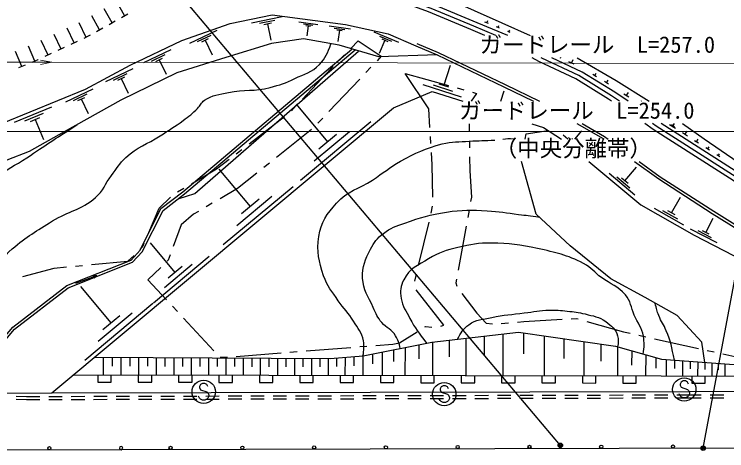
# Model space of a CAD drawing. Units: millimetres, scale not verified. Extents: x 40000 to 680000, y 20000 to 380000.
# Drawn here: x 161974 to 241384, y 298110 to 346820 of the extents above; entities that cross this region are included whole.
import ezdxf
from ezdxf.enums import TextEntityAlignment as Align

# ---------------------------------------------------------------- set-up
doc = ezdxf.new("R2010")
doc.units = ezdxf.units.MM
doc.header["$LTSCALE"] = 1000
doc.header["$PDMODE"] = 32
doc.header["$PDSIZE"] = 500
for name, color, linetype, lineweight in [('M-BGD', 7, 'Continuous', 25), ('M-BMK-ROW', 30, 'Continuous', 25), ('M-STR-HTXT', 7, 'Continuous', 13), ('M-STR-STRC', 7, 'Continuous', 25)]:
    doc.layers.add(name, color=color, linetype=linetype, lineweight=lineweight)
doc.styles.add('ＭＳ ゴシック', font='')
doc.styles.get('ＭＳ ゴシック').set_extended_font_data('MS Gothic')

msp = doc.modelspace()

# ---------------------------------------------------------------- linework, layer by layer
at = {"layer": 'M-BGD'}
for p, q in [((174288, 346622), (173411, 348194)), ((172890, 345843), (172014, 347415)), ((171493, 345063), (170616, 346635)), ((174637, 346817), (173938, 346427)), ((188407, 345863), (191822, 346564)), ((169978, 344241), (169217, 345872)), ((173240, 346037), (172541, 345648)), ((189308, 345810), (191015, 346161)), ((189781, 345670), (190635, 345846)), ((190208, 345758), (190582, 343937)), ((193705, 345955), (195812, 345681)), ((194213, 345746), (195267, 345609)), ((194458, 345571), (194985, 345503)), ((194722, 345537), (194575, 344413)), ((197068, 345517), (199435, 345209)), ((214834, 345778), (214427, 345946)), ((214630, 345862), (214742, 346133)), ((215898, 345342), (215992, 345570)), ((168641, 343617), (167880, 345248)), ((171842, 345258), (171144, 344868)), ((181553, 343601), (184586, 345055)), ((197639, 345282), (198822, 345128)), ((197914, 345086), (198506, 345009)), ((198210, 345047), (198046, 343785)), ((202060, 344860), (204789, 343692)), ((216069, 345271), (215727, 345412)), ((217257, 344783), (216968, 344902)), ((217113, 344843), (217192, 345036)), ((165741, 342263), (164980, 343894)), ((167191, 342940), (166430, 344571)), ((170228, 344358), (169728, 344124)), ((170445, 344479), (170228, 344358)), ((182408, 343762), (183924, 344489)), ((182884, 343742), (183642, 344105)), ((183263, 343924), (184039, 342306)), ((203269, 343912), (202646, 342457)), ((202664, 344386), (204029, 343802)), ((202927, 344058), (203610, 343766)), ((164250, 341584), (163562, 343247)), ((167554, 343109), (166829, 342771)), ((169004, 343786), (168279, 343447)), ((162808, 340987), (162119, 342650)), ((166104, 342432), (165379, 342094)), ((176422, 341421), (179455, 342875)), ((177278, 341582), (178794, 342309)), ((164585, 341723), (163916, 341446)), ((164654, 341755), (164585, 341723)), ((177754, 341562), (178512, 341925)), ((178133, 341743), (178908, 340126)), ((222933, 341913), (222824, 341964)), ((224361, 341239), (223779, 341514)), ((224070, 341376), (224253, 341764)), ((163177, 341140), (162438, 340834)), ((172192, 339319), (175225, 340773)), ((209865, 338839), (210604, 341122)), ((173047, 339480), (174564, 340207)), ((226870, 339848), (226460, 340103)), ((226665, 339975), (226835, 340249)), ((173523, 339459), (174282, 339823)), ((173902, 339641), (174678, 338024)), ((228202, 339024), (227744, 339307)), ((227973, 339165), (228163, 339471)), ((167735, 337040), (170767, 338494)), ((211820, 337575), (207540, 338961)), ((210842, 338207), (208702, 338900)), ((210400, 338666), (209330, 339012)), ((168590, 337201), (170106, 337928)), ((169066, 337181), (169824, 337544)), ((208563, 338210), (211968, 337107)), ((216204, 337108), (216576, 338258)), ((230454, 337551), (229929, 337907)), ((230191, 337729), (230429, 338079)), ((169445, 337362), (170221, 335745)), ((196920, 332584), (193416, 336781)), ((231862, 337112), (231895, 337160)), ((161987, 334770), (166159, 336485)), ((163144, 334920), (165230, 335778)), ((163780, 334857), (164823, 335286)), ((164301, 335071), (165216, 332846)), ((201730, 334820), (193862, 328250)), ((235662, 334076), (235014, 334491)), ((235555, 334266), (235231, 334473)), ((235393, 334370), (235549, 334613)), ((199325, 333702), (195391, 330417)), ((224460, 332890), (225243, 333826)), ((237001, 333220), (236454, 333570)), ((236728, 333395), (236961, 333760)), ((197904, 333405), (195936, 331763)), ((223664, 332890), (223137, 333331)), ((223934, 332890), (223746, 333048)), ((224203, 332890), (224106, 332972)), ((238024, 332566), (238217, 332868)), ((238250, 332421), (237797, 332711)), ((239254, 331779), (239420, 332038)), ((239448, 331655), (239060, 331903)), ((240435, 331024), (240579, 331249)), ((240604, 330916), (240266, 331132)), ((230027, 328220), (231309, 329753)), ((188293, 325363), (184827, 329515)), ((231143, 326635), (228269, 329039)), ((230585, 327427), (229148, 328629)), ((230386, 327919), (229667, 328520)), ((193052, 327574), (185267, 321075)), ((190672, 326469), (186780, 323219)), ((235223, 324654), (236218, 326403)), ((189266, 326175), (187320, 324550)), ((236615, 323284), (233335, 325148)), ((235919, 323969), (234279, 324901)), ((235633, 324420), (234813, 324887)), ((239041, 322465), (239866, 324058)), ((240328, 321294), (237342, 322841)), ((239685, 321880), (238192, 322653)), ((239414, 322272), (238668, 322659)), ((179917, 318011), (177156, 321319)), ((183708, 319773), (177507, 314596)), ((181812, 318892), (178712, 316304)), ((180692, 318659), (179142, 317364)), ((168834, 316798), (171176, 317672)), ((170759, 317716), (171176, 317672)), ((170890, 317365), (170759, 317716)), ((171176, 317672), (170890, 317365)), ((172793, 312380), (169410, 316432)), ((177438, 314539), (169840, 308195)), ((175115, 313459), (171316, 310288)), ((173743, 313173), (171843, 311587)), ((212293, 310661), (212286, 306496)), ((214362, 310901), (214359, 308819)), ((216431, 311142), (216423, 306489)), ((218740, 311261), (218736, 308935)), ((221043, 310931), (221035, 306481)), ((223245, 310614), (223241, 308390)), ((207059, 309932), (207056, 308372)), ((208589, 310231), (208583, 306502)), ((210441, 310446), (210438, 308582)), ((225447, 310298), (225441, 306474)), ((227340, 310026), (227337, 308114)), ((229225, 309719), (229220, 306467)), ((202975, 309116), (202971, 306511)), ((204252, 309371), (204250, 308069)), ((205529, 309626), (205524, 306507)), ((230788, 309271), (230785, 307645)), ((171886, 308542), (171883, 306563)), ((172876, 308536), (172874, 307547)), ((173865, 308530), (173862, 306560)), ((174850, 308525), (174848, 307539)), ((175835, 308519), (175832, 306557)), ((176816, 308513), (176815, 307532)), ((177797, 308507), (177794, 306553)), ((178774, 308502), (178772, 307525)), ((179751, 308496), (179748, 306550)), ((180724, 308490), (180722, 307517)), ((181697, 308484), (181693, 306547)), ((182665, 308479), (182664, 307510)), ((183634, 308473), (183631, 306544)), ((184599, 308467), (184597, 307503)), ((185564, 308462), (185560, 306540)), ((186524, 308456), (186523, 307495)), ((187485, 308450), (187482, 306537)), ((188441, 308445), (188440, 307488)), ((189398, 308439), (189395, 306534)), ((190351, 308434), (190349, 307481)), ((191303, 308428), (191300, 306531)), ((192252, 308423), (192250, 307474)), ((193200, 308417), (193197, 306528)), ((194145, 308411), (194143, 307467)), ((195090, 308406), (195086, 306525)), ((196030, 308400), (196029, 307460)), ((196971, 308395), (196968, 306521)), ((197905, 308451), (197904, 307515)), ((198839, 308527), (198836, 306518)), ((199840, 308609), (199839, 307604)), ((200841, 308691), (200838, 306515)), ((201908, 308903), (201906, 307815)), ((232351, 308822), (232347, 306462)), ((233485, 308497), (233483, 307317)), ((234639, 308280), (234635, 306458)), ((235547, 308214), (235545, 307303)), ((236455, 308148), (236452, 306455)), ((237299, 308087), (237298, 307241)), ((238144, 308026), (238141, 306452)), ((238928, 307969), (238927, 307182)), ((239713, 307912), (239710, 306450)), ((240442, 307859), (240441, 307128)), ((241171, 307807), (241169, 306447)), ((171293, 306564), (171292, 305764)), ((172792, 305762), (172793, 306562)), ((175793, 306557), (175792, 305757)), ((177292, 305754), (177293, 306554)), ((180293, 306549), (180292, 305749)), ((181792, 305747), (181793, 306547)), ((184793, 306542), (184792, 305742)), ((186292, 305739), (186293, 306539)), ((189293, 306534), (189292, 305734)), ((190792, 305732), (190793, 306532)), ((193793, 306527), (193792, 305727)), ((171292, 305764), (172792, 305762)), ((175792, 305757), (177292, 305754)), ((180292, 305749), (181792, 305747)), ((184792, 305742), (186292, 305739)), ((189292, 305734), (190792, 305732)), ((195292, 305724), (195293, 306524)), ((198293, 306519), (198292, 305719)), ((199792, 305717), (199793, 306517)), ((202793, 306512), (202792, 305712)), ((204292, 305709), (204293, 306509)), ((207293, 306504), (207292, 305704)), ((208792, 305702), (208793, 306502)), ((211793, 306497), (211792, 305697)), ((213292, 305694), (213293, 306494)), ((216293, 306489), (216292, 305689)), ((217792, 305687), (217793, 306487)), ((220793, 306482), (220792, 305682)), ((222292, 305679), (222293, 306479)), ((225293, 306474), (225292, 305674)), ((226792, 305671), (226793, 306471)), ((229793, 306466), (229792, 305666)), ((231292, 305664), (231293, 306464)), ((237478, 306454), (237476, 305654)), ((238976, 305651), (238978, 306451)), ((193792, 305727), (195292, 305724)), ((198292, 305719), (199792, 305717)), ((202792, 305712), (204292, 305709)), ((207292, 305704), (208792, 305702)), ((211792, 305697), (213292, 305694)), ((216292, 305689), (217792, 305687)), ((220792, 305682), (222292, 305679)), ((225292, 305674), (226792, 305671)), ((229792, 305666), (231292, 305664)), ((237476, 305654), (238976, 305651)), ((163338, 304130), (162178, 304169)), ((169826, 304147), (168326, 304143)), ((172326, 304153), (170826, 304149)), ((174826, 304159), (173326, 304156)), ((177326, 304166), (175826, 304162)), ((179826, 304172), (178326, 304168)), ((182326, 304178), (180826, 304174)), ((184826, 304184), (183326, 304181)), ((187326, 304191), (185826, 304187)), ((189826, 304197), (188326, 304193)), ((192326, 304203), (190826, 304200)), ((194826, 304210), (193326, 304206)), ((197326, 304216), (195826, 304212)), ((199826, 304222), (198326, 304218)), ((202326, 304228), (200826, 304225)), ((204826, 304235), (203326, 304231)), ((207326, 304241), (205826, 304237)), ((209826, 304247), (208326, 304244)), ((212326, 304254), (210826, 304250)), ((214826, 304260), (213326, 304256)), ((217326, 304266), (215826, 304262)), ((219826, 304272), (218326, 304269)), ((222326, 304279), (220826, 304275)), ((224826, 304285), (223326, 304281)), ((227326, 304291), (225826, 304287)), ((229826, 304298), (228326, 304294)), ((232326, 304304), (230826, 304300)), ((234826, 304310), (233326, 304306)), ((237315, 304316), (235826, 304313)), ((238542, 304316), (237315, 304316)), ((241042, 304314), (239542, 304315)), ((162174, 303869), (163333, 303830)), ((163333, 303830), (164824, 303834)), ((164826, 304134), (163338, 304130)), ((165824, 303837), (167324, 303840)), ((167326, 304140), (165826, 304137)), ((168324, 303843), (169824, 303847)), ((170824, 303849), (172324, 303853)), ((173324, 303856), (174824, 303859)), ((175824, 303862), (177324, 303866)), ((178324, 303868), (179824, 303872)), ((180824, 303874), (182324, 303878)), ((183324, 303881), (184824, 303884)), ((185824, 303887), (187324, 303891)), ((188324, 303893), (189824, 303897)), ((190824, 303900), (192324, 303903)), ((193324, 303906), (194824, 303910)), ((195824, 303912), (197324, 303916)), ((198324, 303918), (199824, 303922)), ((200824, 303925), (202324, 303928)), ((203324, 303931), (204824, 303935)), ((205824, 303937), (207324, 303941)), ((208324, 303944), (209824, 303947)), ((210824, 303950), (212324, 303954)), ((213324, 303956), (214824, 303960)), ((215824, 303962), (217324, 303966)), ((218324, 303969), (219824, 303972)), ((220824, 303975), (222324, 303979)), ((223324, 303981), (224824, 303985)), ((225824, 303987), (227324, 303991)), ((228324, 303994), (229824, 303998)), ((230824, 304000), (232324, 304004)), ((233324, 304006), (234824, 304010)), ((235824, 304013), (237315, 304016)), ((237315, 304016), (238542, 304016)), ((239542, 304015), (241042, 304014)), ((173887, 298228), (138891, 298110)), ((243396, 298405), (173887, 298228))]:
    msp.add_line(p, q, dxfattribs=at)
for points in [[(191931, 352589), (197760, 352347), (202854, 351100), (210135, 348650), (216300, 345869), (219467, 344463)], [(215665, 344462), (213187, 345480), (208450, 347466), (205323, 348608), (199926, 350020), (194481, 350931), (191772, 351091)], [(216986, 344463), (213575, 345863), (208839, 347849), (205711, 348992), (200314, 350403), (194869, 351314), (192160, 351474)], [(214423, 344462), (212864, 345102), (208128, 347088), (205001, 348230), (199604, 349641), (194159, 350553), (191450, 350713)], [(155114, 333808), (160663, 334658), (169909, 338460), (174896, 341132), (180635, 343884), (186040, 345785), (190724, 346747), (198896, 345682), (203637, 344620), (206740, 343292)], [(209112, 342276), (202610, 342053), (198178, 343355), (194211, 344073), (190645, 343542), (185550, 341981), (180113, 340268), (173866, 337221), (167522, 333695), (163636, 331496), (158606, 329559), (155647, 328700), (152088, 325444)], [(206740, 343292), (209112, 342276), (216553, 338710), (219847, 337109)], [(206858, 343568), (209236, 342550), (216683, 338980), (220533, 337109)], [(141193, 307397), (143684, 307452), (151532, 305756), (156104, 305170), (161799, 311887), (167834, 316536), (174996, 319395), (175993, 320488), (178323, 325128), (180777, 327005), (199608, 342935)], [(141199, 307097), (143655, 307151), (151481, 305460), (156228, 304852), (162007, 311669), (167984, 316273), (175171, 319142), (176242, 320316), (178560, 324931), (180965, 326771), (199952, 342834)], [(180246, 326222), (182114, 326799), (200360, 342714)], [(228557, 337111), (228204, 337351), (224569, 339602), (220451, 341545), (219686, 341963)], [(229436, 337112), (228526, 337729), (224892, 339980), (220774, 341924), (220700, 341964)], [(230388, 337112), (228914, 338112), (225280, 340363), (221888, 341964)], [(224699, 341965), (229056, 339410), (232724, 337112)], [(166146, 304591), (204237, 336391), (208563, 338210)], [(219678, 334609), (220964, 334192), (222969, 332890)], [(224660, 334610), (227601, 332937), (227665, 332890)], [(225266, 334610), (227764, 333189), (228176, 332890)], [(265196, 318700), (263528, 319040), (256895, 320864), (250986, 323502), (246475, 325736), (243045, 327664), (233200, 333960), (232239, 334612)], [(265196, 319144), (263850, 319418), (257218, 321242), (251308, 323880), (246798, 326114), (243368, 328042), (233522, 334339), (233118, 334613)], [(271015, 318420), (264239, 319801), (257606, 321626), (251696, 324263), (247186, 326497), (243756, 328425), (234080, 334613)], [(236448, 334614), (238864, 332899), (242668, 330313), (247234, 327519), (252325, 325027), (256376, 323258), (259855, 321930), (264207, 320838), (265773, 321562), (271121, 321215)], [(218927, 332890), (219033, 333457), (221498, 333845)], [(238928, 307969), (238620, 310235), (235852, 313220), (232277, 315213), (228460, 317313), (223926, 320961), (220149, 324521), (218516, 330390)], [(226029, 330390), (231811, 325554), (237743, 322183), (246537, 317627), (251392, 318066)], [(231109, 330390), (233799, 328438), (239777, 324583), (245631, 320941), (251392, 318066), (263721, 314330), (268514, 312969)], [(231620, 330390), (233969, 328686), (239937, 324836), (245778, 321204), (251526, 318334), (251479, 318353), (263805, 314618), (268618, 313251)], [(170886, 308548), (197197, 308394), (200848, 308691), (208516, 310223), (218170, 311343), (228971, 309792), (234108, 308318), (260385, 306415)], [(168516, 306569), (234071, 306459), (260385, 306415)], [(154666, 304626), (160064, 304527), (166146, 304591)], [(166146, 304591), (237185, 304735), (290784, 304903), (324972, 304829)]]:
    msp.add_lwpolyline(points, dxfattribs=at)
for centre in [(179396, 298442), (187395, 298463), (195395, 298483), (203395, 298503), (211395, 298523), (219395, 298544), (227395, 298564), (235395, 298584), (165886, 298401)]:
    msp.add_circle(centre, 175, dxfattribs=at)
for start, end in [(90.14538, 270.14538), (270.1934, 90.1934)]:
    msp.add_arc((173886, 298416), 188, start, end, dxfattribs=at)
for points, knots in [([(152015, 308051), (151875, 309404), (151820, 309843), (151876, 310991), (151926, 312024), (151726, 312706), (152215, 313617), (152928, 314949), (153824, 315378), (155089, 316203), (156614, 317197), (157877, 317041), (159326, 318142), (160403, 318961), (160714, 319744), (161739, 320628), (163362, 322028), (164428, 322625), (166253, 323749), (168065, 324864), (169420, 324976), (171030, 326366), (171923, 327137), (172082, 327877), (172796, 328815), (173409, 329620), (173681, 330140), (174417, 330834), (175700, 332043), (176752, 332289), (178229, 333251), (179242, 333910), (179826, 334257), (180804, 334967), (181464, 335448), (181833, 335729), (182407, 336310), (182733, 336640), (182788, 336959), (183173, 337219), (184084, 337835), (184776, 337855), (185852, 338083), (187637, 338462), (188724, 338184), (190491, 338642), (191593, 338929), (192204, 339148), (193230, 339642), (194342, 340177), (195143, 340293), (195977, 341202), (196678, 341965), (196898, 342473), (197271, 343519)], [0, 0, 0, 0, 1, 1, 1, 2, 2, 2, 3, 3, 3, 4, 4, 4, 5, 5, 5, 6, 6, 6, 7, 7, 7, 8, 8, 8, 9, 9, 9, 10, 10, 10, 11, 11, 11, 12, 12, 12, 13, 13, 13, 14, 14, 14, 15, 15, 15, 16, 16, 16, 17, 17, 17, 18, 18, 18, 18]), ([(114005, 321162), (114292, 321574), (114484, 321940), (114896, 322378), (115528, 323049), (115945, 323405), (116775, 323805), (117904, 324350), (118591, 324546), (119802, 324871), (123822, 325951), (126139, 326619), (130301, 326697), (132361, 326735), (133592, 326635), (135516, 325896), (136389, 325561), (136838, 325248), (137567, 324662), (138497, 323915), (138732, 323194), (139634, 322413), (141120, 321127), (142075, 320501), (143866, 319694), (145853, 318799), (147052, 318337), (149221, 318134), (150365, 318027), (151155, 317958), (152132, 318564), (152690, 318910), (152725, 319400), (153125, 319920), (154037, 321104), (154595, 321731), (155530, 322897), (157268, 325064), (158010, 326483), (159958, 328464), (161092, 329618), (162036, 329897), (163376, 330803), (165554, 332277), (166260, 332728), (168994, 334513)], [0, 0, 0, 0, 1, 1, 1, 2, 2, 2, 3, 3, 3, 4, 4, 4, 5, 5, 5, 6, 6, 6, 7, 7, 7, 8, 8, 8, 9, 9, 9, 10, 10, 10, 11, 11, 11, 12, 12, 12, 13, 13, 13, 14, 14, 14, 15, 15, 15, 15]), ([(200841, 308691), (200969, 309399), (200987, 309733), (200886, 310388), (200740, 311331), (200276, 311751), (199786, 312568), (199214, 313522), (198694, 313921), (198088, 314853), (197399, 315912), (196851, 316446), (196454, 317646), (195915, 319278), (195678, 320314), (195924, 322016), (196160, 323652), (196813, 324515), (197906, 325755), (199132, 327147), (200353, 327299), (201903, 328317), (203134, 329127), (203753, 329694), (205037, 330417), (206739, 331376), (207762, 331847), (209651, 332343), (210808, 332647), (211504, 332574), (212697, 332653), (213794, 332726), (214411, 332718), (215510, 332777), (215518, 332777), (215527, 332778), (215536, 332778)], [0, 0, 0, 0, 1, 1, 1, 2, 2, 2, 3, 3, 3, 4, 4, 4, 5, 5, 5, 6, 6, 6, 7, 7, 7, 8, 8, 8, 9, 9, 9, 10, 10, 10, 11, 11, 11, 12, 12, 12, 12]), ([(216434, 332890), (216801, 332947), (217151, 332987), (217613, 332917), (217673, 332908), (217730, 332899), (217783, 332890)], [0, 0, 0, 0, 1, 1, 1, 2, 2, 2, 2]), ([(204995, 309520), (204856, 310157), (204763, 310433), (204464, 310948), (204050, 311662), (203466, 311774), (202936, 312405), (202451, 312982), (202307, 313403), (201990, 314087), (201415, 315330), (200869, 316016), (200795, 317383), (200725, 318680), (201095, 319429), (201681, 320588), (202084, 321385), (202409, 321822), (203116, 322368), (203933, 323001), (204532, 323156), (205502, 323511), (207270, 324157), (208300, 324457), (210159, 324746), (211905, 325018), (212916, 324978), (214680, 324888), (216054, 324817), (216815, 324659), (218181, 324488), (219090, 324374), (219380, 324337), (220507, 324183)], [0, 0, 0, 0, 1, 1, 1, 2, 2, 2, 3, 3, 3, 4, 4, 4, 5, 5, 5, 6, 6, 6, 7, 7, 7, 8, 8, 8, 9, 9, 9, 10, 10, 10, 11, 11, 11, 11]), ([(232068, 308903), (232194, 309750), (232217, 310121), (232099, 310886), (231946, 311883), (231473, 312330), (231072, 313255), (230688, 314138), (230713, 314783), (230089, 315517), (229257, 316493), (228448, 316662), (227419, 317427), (226624, 318018), (226315, 318552), (225435, 319006), (223558, 319973), (222358, 320235), (220293, 320671), (218311, 321089), (217170, 321296), (215144, 321292), (213681, 321288), (212852, 321141), (211431, 320792), (210102, 320465), (209319, 320260), (208160, 319532), (206959, 318776), (206033, 318454), (205378, 317195), (204999, 316469), (204975, 315926), (205099, 315117), (205244, 314178), (205632, 313730), (206070, 312887), (206672, 311726), (207004, 311338), (207939, 310108)], [0, 0, 0, 0, 1, 1, 1, 2, 2, 2, 3, 3, 3, 4, 4, 4, 5, 5, 5, 6, 6, 6, 7, 7, 7, 8, 8, 8, 9, 9, 9, 10, 10, 10, 11, 11, 11, 12, 12, 12, 13, 13, 13, 13]), ([(235547, 308214), (235226, 309751), (235168, 310280), (234646, 311507), (234358, 312183), (234067, 312504), (233810, 313194), (233612, 313726), (233553, 313934), (233397, 314588)], [0, 0, 0, 0, 1, 1, 1, 2, 2, 2, 3, 3, 3, 3]), ([(211378, 310555), (211761, 311306), (212003, 311679), (212629, 312177), (213447, 312829), (214165, 312747), (215185, 312976), (216584, 313290), (217399, 313301), (218821, 313483), (219904, 313622), (220505, 313784), (221597, 313809), (222385, 313826), (222829, 313778), (223613, 313692), (224392, 313607), (224835, 313572), (225594, 313377), (226524, 313137), (227125, 313087), (227897, 312516), (228542, 312039), (229030, 311720), (229211, 310939), (229319, 310475), (229319, 310203), (229225, 309719)], [0, 0, 0, 0, 1, 1, 1, 2, 2, 2, 3, 3, 3, 4, 4, 4, 5, 5, 5, 6, 6, 6, 7, 7, 7, 8, 8, 8, 9, 9, 9, 9])]:
    msp.add_open_spline(points, degree=3, knots=knots, dxfattribs=at)
at = {"layer": 'M-BMK-ROW'}
for p, q in [((199473, 343000), (200312, 343866)), ((200312, 343866), (202882, 342130)), ((198221, 341707), (198777, 342281)), ((202882, 342130), (202405, 341627)), ((194098, 337348), (197295, 340751)), ((197295, 340751), (197525, 340988)), ((201718, 340900), (201169, 340319)), ((208190, 336249), (205547, 340219)), ((205547, 340219), (210361, 338869)), ((200481, 339592), (197046, 335959)), ((211324, 338599), (212094, 338383)), ((213496, 337990), (212900, 337107)), ((213057, 338113), (213496, 337990)), ((192866, 336036), (193413, 336619)), ((208309, 334187), (208190, 336249)), ((188138, 332345), (192099, 335397)), ((196359, 335232), (195809, 334651)), ((212664, 334607), (212679, 333712)), ((195086, 333964), (191185, 330837)), ((208412, 332390), (208366, 333188)), ((212696, 332712), (212709, 331912)), ((186713, 331247), (187346, 331735)), ((208549, 330030), (208470, 331391)), ((184523, 329560), (185920, 330636)), ((212726, 330912), (212753, 329339)), ((181737, 327914), (184523, 329560)), ((190404, 330211), (189780, 329711)), ((208610, 326394), (208549, 330030)), ((189000, 329086), (186869, 327378)), ((212753, 329339), (212929, 326420)), ((180187, 326999), (180876, 327405)), ((186869, 327378), (184912, 326230)), ((178140, 325198), (179396, 326397)), ((212929, 326420), (212839, 325926)), ((184049, 325724), (183359, 325319)), ((176856, 322198), (178140, 325198)), ((182497, 324813), (181963, 324500)), ((208446, 324610), (208589, 325397)), ((212659, 324942), (212515, 324155)), ((181963, 324500), (180586, 323333)), ((180586, 323333), (179696, 320916)), ((207035, 318779), (208225, 323635)), ((212336, 323171), (211438, 318252)), ((176029, 320617), (176335, 320979)), ((176335, 320979), (176463, 321278)), ((170589, 318893), (174625, 319276)), ((174625, 319276), (175343, 319893)), ((179128, 319371), (179018, 319263)), ((179351, 319977), (179128, 319371)), ((162928, 317574), (166427, 318498)), ((166427, 318498), (167802, 318629)), ((168797, 318723), (169594, 318799)), ((178302, 318564), (176878, 317173)), ((206608, 317039), (206796, 317808)), ((176878, 317173), (178926, 314968)), ((206608, 317031), (206608, 317039)), ((211259, 317269), (211184, 316862)), ((211184, 316862), (211285, 316489)), ((209839, 312134), (206772, 316083)), ((211845, 315671), (213528, 313472)), ((179607, 314236), (180151, 313650)), ((180832, 312917), (184235, 309254)), ((213528, 313472), (214564, 312346)), ((224035, 312849), (224611, 312883)), ((224611, 312883), (224825, 312821)), ((209505, 312014), (209839, 312134)), ((214564, 312346), (215260, 312271)), ((216255, 312301), (217052, 312379)), ((218047, 312475), (218753, 312544)), ((218753, 312544), (223037, 312791)), ((225787, 312547), (229877, 311379)), ((204908, 310150), (206897, 311399)), ((207744, 311931), (207805, 311970)), ((207805, 311970), (208531, 311916)), ((229877, 311379), (230606, 311218)), ((231582, 311001), (232363, 310828)), ((233339, 310611), (238221, 309529)), ((200479, 309729), (201277, 309793)), ((202274, 309872), (204159, 310022)), ((204159, 310022), (204908, 310150)), ((186723, 308636), (191707, 309032)), ((192704, 309112), (193501, 309175)), ((194498, 309254), (199483, 309650)), ((239197, 309312), (239978, 309139)), ((240954, 308923), (245298, 307959)), ((184926, 308543), (185606, 308548)), ((185606, 308548), (185726, 308557))]:
    msp.add_line(p, q, dxfattribs=at)
at = {"layer": 'M-STR-HTXT'}
for p, q in [((69514, 341529), (166154, 341459)), ((166154, 341459), (164904, 341710)), ((166154, 341459), (164903, 341210)), ((166154, 341459), (300355, 341224)), ((69352, 333703), (323514, 333775))]:
    msp.add_line(p, q, dxfattribs=at)
at = {"layer": 'M-STR-STRC'}
for p, q in [((222840, 298714), (177091, 353009)), ((238758, 298393), (247232, 343910)), ((236301, 305780), (236182, 305543)), ((236537, 305898), (236301, 305780)), ((236773, 305898), (236537, 305898)), ((237010, 305780), (236773, 305898)), ((237128, 305543), (237010, 305780)), ((182732, 305516), (182614, 305280)), ((182614, 305280), (182614, 305161)), ((182614, 305161), (182732, 304925)), ((182969, 305634), (182732, 305516)), ((183205, 305634), (182969, 305634)), ((183442, 305516), (183205, 305634)), ((183560, 305280), (183442, 305516)), ((209548, 305254), (209430, 305017)), ((209430, 305017), (209430, 304899)), ((209784, 305372), (209548, 305254)), ((210021, 305372), (209784, 305372)), ((210257, 305254), (210021, 305372)), ((210375, 305017), (210257, 305254)), ((236182, 305543), (236182, 305425)), ((236182, 305425), (236301, 305189)), ((236301, 305189), (237010, 304952)), ((237010, 304952), (237128, 304834)), ((182614, 303980), (182496, 304216)), ((182732, 304925), (183442, 304689)), ((183442, 304689), (183560, 304571)), ((183560, 304571), (183678, 304334)), ((183678, 304216), (183560, 303980)), ((183678, 304334), (183678, 304216)), ((209430, 304899), (209548, 304663)), ((209548, 304663), (210257, 304427)), ((210257, 304427), (210375, 304308)), ((210375, 304308), (210493, 304072)), ((236182, 304243), (236064, 304480)), ((236301, 304125), (236182, 304243)), ((237128, 304243), (237010, 304125)), ((237128, 304834), (237246, 304598)), ((237246, 304480), (237128, 304243)), ((237246, 304598), (237246, 304480)), ((182732, 303861), (182614, 303980)), ((182969, 303743), (182732, 303861)), ((183205, 303743), (182969, 303743)), ((183442, 303861), (183205, 303743)), ((183560, 303980), (183442, 303861)), ((209430, 303717), (209312, 303954)), ((209548, 303599), (209430, 303717)), ((209784, 303481), (209548, 303599)), ((210021, 303481), (209784, 303481)), ((210257, 303599), (210021, 303481)), ((210375, 303717), (210257, 303599)), ((210493, 303954), (210375, 303717)), ((210493, 304072), (210493, 303954)), ((236537, 304007), (236301, 304125)), ((236773, 304007), (236537, 304007)), ((237010, 304125), (236773, 304007))]:
    msp.add_line(p, q, dxfattribs=at)
for centre, radius in [((183087, 304689), 1300), ((236655, 304952), 1300), ((209902, 304427), 1300), ((222840, 298714), 150), ((222840, 298714), 120), ((222840, 298714), 90), ((222840, 298714), 60), ((222840, 298714), 30), ((238758, 298393), 150), ((238758, 298393), 120), ((238758, 298393), 90), ((238758, 298393), 60), ((238758, 298393), 30)]:
    msp.add_circle(centre, radius, dxfattribs=at)
for p in [(222840, 298714), (238758, 298393)]:
    msp.add_point(p, dxfattribs=at)

# ---------------------------------------------------------------- texts
at = {"layer": 'M-STR-HTXT', "style": 'ＭＳ ゴシック'}
for s, p in [('ガードレール\u3000L=257.0', (226969, 341965)), ('ガードレール\u3000L=254.0', (224674, 334610))]:
    msp.add_text(s, height=1833, rotation=0.016, dxfattribs=at).set_placement(p, align=Align.BOTTOM_CENTER)
msp.add_text('（中央分離帯）', height=1833, dxfattribs=at).set_placement((215536, 330390), align=Align.BOTTOM_LEFT)

doc.saveas('drawing.dxf')
